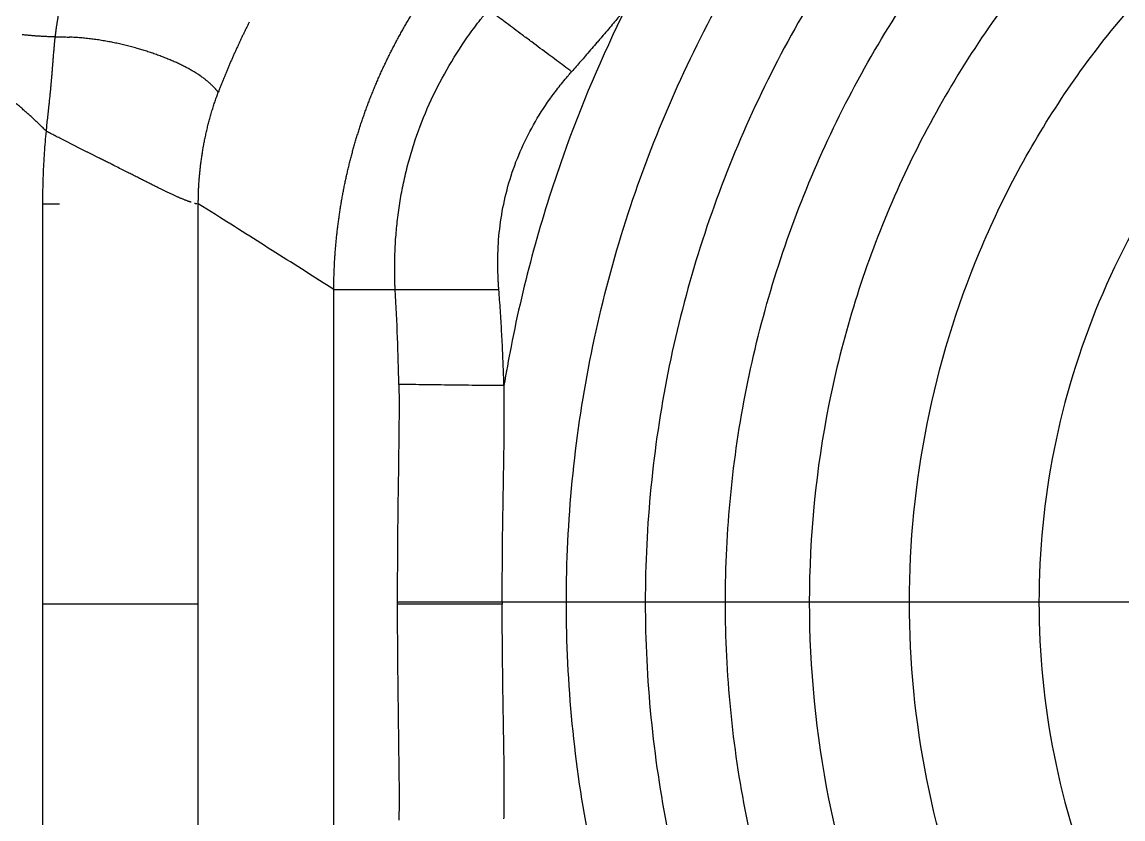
# Model space of a CAD drawing. Extents: x -50 to 28, y -10 to 124.
# Drawn here: x -27.64 to -17.74, y 39.09 to 46.26 of the extents above; entities that cross this region are included whole.
import ezdxf

# ---------------------------------------------------------------- set-up
doc = ezdxf.new("R2010")
doc.units = 0
doc.header["$MEASUREMENT"] = 0
doc.layers.add('GEOMETRY', color=2, linetype='Continuous', lineweight=25)

# ---------------------------------------------------------------- blocks, each defined once
blk = doc.blocks.new('2026 EXCURSION-ENTICE')
at = {"layer": 'GEOMETRY'}
for p, q in [((-15.974, -37.9016), (-15.9742, -34.302)), ((-14.4204, -34.3999), (-14.5756, -34.302)), ((-14.5755, -37.9016), (-14.5755, -34.302)), ((-13.357, -37.9016), (-13.357, -35.0729)), ((-15.9744, -40.8816), (-15.9744, -37.9016)), ((-14.5756, -41.5047), (-14.5755, -37.9016)), ((-13.357, -40.7337), (-13.357, -37.9016))]:
    blk.add_line(p, q, dxfattribs=at)
for points, knots in [([(36.6428, -38.9849), (36.6428, -38.9538), (36.6428, -38.9209), (36.6428, -38.8518), (36.6428, -38.8157), (36.6428, -38.7044), (36.6428, -38.6259), (36.6429, -38.4716), (36.6429, -38.3959), (36.6429, -38.2918), (36.6429, -38.2586), (36.6429, -38.196), (36.6429, -38.1665), (36.643, -38.1112), (36.643, -38.0854), (36.643, -38.0366), (36.643, -38.0136), (36.643, -37.9686), (36.643, -37.9463), (36.643, -37.9016), (36.643, -37.8792), (36.643, -37.7674), (36.6431, -37.6779), (36.6431, -37.2302), (36.643, -36.8711), (36.6425, -36.1483), (36.642, -35.7846), (36.6407, -35.0531), (36.6397, -34.6853), (36.6362, -33.5784), (36.6327, -32.8363), (36.6258, -31.7329), (36.6232, -31.3667), (36.6174, -30.6389), (36.6143, -30.2773), (36.6073, -29.5579), (36.6036, -29.2001), (36.5954, -28.4845), (36.5909, -28.1267), (36.5766, -27.0538), (36.5657, -26.3392), (36.5282, -24.1982), (36.497, -22.7741), (36.4381, -20.634), (36.4164, -19.92), (36.3801, -18.8478), (36.3674, -18.4902), (36.3408, -17.775), (36.3267, -17.4174), (36.2972, -16.7019), (36.2818, -16.3439), (36.2492, -15.6276), (36.2321, -15.2693), (36.1961, -14.5528), (36.1772, -14.1946), (36.1373, -13.4788), (36.1163, -13.1213), (36.0491, -12.0493), (35.9987, -11.335), (35.8805, -9.9073), (35.8128, -9.1939), (35.7232, -8.3929), (35.713, -8.3039), (35.6975, -8.1705), (35.6923, -8.1261), (35.6818, -8.0371), (35.6765, -7.9925), (35.665, -7.9028), (35.6586, -7.8577), (35.6448, -7.7684), (35.6373, -7.7241), (35.6214, -7.6359), (35.6129, -7.5919), (35.5946, -7.5036), (35.5849, -7.4593), (35.4923, -7.0621), (35.374, -6.7174), (35.0708, -6.0592), (34.8858, -5.7456), (34.4563, -5.1619), (34.2117, -4.8918), (33.673, -4.4064), (33.379, -4.1911), (32.7534, -3.8241), (32.4219, -3.6725), (31.9069, -3.4974), (31.7324, -3.4478), (31.4674, -3.3867), (31.3785, -3.3686), (31.2447, -3.3449), (31.1999, -3.3375), (31.1102, -3.3239), (31.0652, -3.3177), (30.9981, -3.3092), (30.9757, -3.3065), (30.9311, -3.3012), (30.9089, -3.2986), (30.8644, -3.2933), (30.842, -3.2907), (30.7963, -3.2853), (30.7731, -3.2826), (30.702, -3.2744), (30.6528, -3.2687), (30.5544, -3.2576), (30.5054, -3.2521), (30.4346, -3.2442), (30.4114, -3.2416), (30.3659, -3.2366), (30.3436, -3.2342), (30.2768, -3.2269), (30.2323, -3.2221), (30.0987, -3.2078), (30.0097, -3.1985), (29.208, -3.1159), (28.4943, -3.0535), (27.0663, -2.9444), (26.3519, -2.8976), (25.4585, -2.8452), (25.2798, -2.835), (24.9224, -2.8152), (24.7437, -2.8055), (24.2082, -2.7773), (23.8523, -2.7596), (23.1438, -2.7258), (22.7911, -2.7098), (22.0879, -2.6794), (21.7373, -2.665), (21.0356, -2.6375), (20.6844, -2.6244), (19.9793, -2.5993), (19.6253, -2.5873), (18.9141, -2.5644), (18.5568, -2.5535), (17.8413, -2.5327), (17.4836, -2.5228), (16.41, -2.4947), (15.6939, -2.4779), (14.2607, -2.4478), (13.5436, -2.4345), (12.1094, -2.4109), (11.3923, -2.4007), (9.9589, -2.3829), (9.2426, -2.3754), (8.1688, -2.366), (7.8109, -2.3632), (7.2742, -2.3594), (7.0952, -2.3582), (6.734, -2.3559), (6.5517, -2.3549), (6.1823, -2.3529), (5.9953, -2.3519), (5.6165, -2.3502), (5.4248, -2.3494), (4.8447, -2.3471), (4.4512, -2.3459), (3.8632, -2.3443), (3.6676, -2.3438), (3.2794, -2.343), (3.0868, -2.3426), (2.7059, -2.3419), (2.5177, -2.3416), (2.1461, -2.3411), (1.9627, -2.3408), (1.5999, -2.3404), (1.4204, -2.3403), (1.0624, -2.34), (0.8835, -2.3399), (0.3468, -2.3397), (-0.0111, -2.3396), (-1.0845, -2.3399), (-1.8002, -2.3405), (-3.2315, -2.3427), (-3.9472, -2.3443), (-5.3786, -2.3489), (-6.0943, -2.352), (-7.5257, -2.3608), (-8.2412, -2.3663), (-9.6738, -2.3799), (-10.391, -2.3879), (-11.827, -2.4068), (-12.5458, -2.4177), (-13.983, -2.4426), (-14.7013, -2.4566), (-16.1362, -2.4882), (-16.8526, -2.5057), (-17.7473, -2.5302), (-17.9261, -2.5352), (-18.2839, -2.5455), (-18.4628, -2.5508), (-18.999, -2.5671), (-19.3554, -2.5785), (-20.0636, -2.6022), (-20.4155, -2.6146), (-21.1159, -2.6406), (-21.4645, -2.6541), (-22.1614, -2.6825), (-22.5098, -2.6974), (-23.2094, -2.7289), (-23.5607, -2.7454), (-24.2677, -2.7804), (-24.6234, -2.7989), (-25.1589, -2.8282), (-25.3376, -2.8382), (-25.695, -2.8589), (-25.8737, -2.8696), (-26.4099, -2.9025), (-26.7676, -2.9259), (-27.4834, -2.9761), (-27.8414, -3.0029), (-28.5569, -3.0608), (-28.9143, -3.0919), (-29.4497, -3.1421), (-29.6281, -3.1595), (-29.8954, -3.1866), (-29.9845, -3.1958), (-30.1181, -3.2099), (-30.1626, -3.2146), (-30.2294, -3.2218), (-30.2518, -3.2242), (-30.2974, -3.2291), (-30.3205, -3.2317), (-30.3913, -3.2394), (-30.4403, -3.2448), (-30.5396, -3.2559), (-30.5898, -3.2616), (-30.6878, -3.2727), (-30.7354, -3.2782), (-30.8272, -3.2889), (-30.8713, -3.2941), (-30.938, -3.302), (-30.9602, -3.3046), (-31.0049, -3.3101), (-31.0274, -3.3129), (-31.0947, -3.3217), (-31.1396, -3.3282), (-31.274, -3.3493), (-31.3632, -3.3657), (-31.8068, -3.4586), (-32.154, -3.5691), (-32.8192, -3.8576), (-33.1371, -4.0356), (-33.7306, -4.4522), (-34.0061, -4.6908), (-34.5034, -5.2184), (-34.7251, -5.5074), (-35.1057, -6.1243), (-35.2647, -6.4521), (-35.4513, -6.9629), (-35.5048, -7.1361), (-35.5721, -7.4008), (-35.5923, -7.4898), (-35.6191, -7.6236), (-35.6274, -7.6682), (-35.6391, -7.7352), (-35.6429, -7.7576), (-35.6501, -7.8023), (-35.6536, -7.8248), (-35.6601, -7.8689), (-35.6632, -7.8904), (-35.669, -7.9335), (-35.6718, -7.9552), (-35.6773, -7.9995), (-35.68, -8.022), (-35.6853, -8.0666), (-35.6879, -8.0888), (-35.701, -8.1998), (-35.7113, -8.2888), (-35.7416, -8.5557), (-35.7611, -8.7338), (-35.8548, -9.6244), (-35.9185, -10.3381), (-36.0299, -11.7663), (-36.0776, -12.4807), (-36.163, -13.9102), (-36.2007, -14.6252), (-36.2697, -16.0552), (-36.3009, -16.7704), (-36.3576, -18.2009), (-36.3831, -18.9162), (-36.4295, -20.3451), (-36.4503, -21.0586), (-36.488, -22.4845), (-36.5049, -23.1969), (-36.5351, -24.6223), (-36.5485, -25.3353), (-36.5723, -26.7631), (-36.5827, -27.478), (-36.5939, -28.3724), (-36.5961, -28.5513), (-36.6003, -28.9091), (-36.6023, -29.088), (-36.608, -29.6253), (-36.6116, -29.9845), (-36.618, -30.7077), (-36.621, -31.0717), (-36.6263, -31.8041), (-36.6286, -32.1726), (-36.6349, -33.2816), (-36.6379, -34.0258), (-36.6409, -35.1326), (-36.6416, -35.4999), (-36.6426, -36.2298), (-36.6429, -36.5923), (-36.6431, -37.3131), (-36.6431, -37.6713), (-36.643, -38.0739), (-36.643, -38.1187), (-36.643, -38.2079), (-36.6429, -38.2521), (-36.6429, -38.3384), (-36.6429, -38.3806), (-36.6429, -38.4626), (-36.6429, -38.5024), (-36.6428, -38.6188), (-36.6428, -38.6921), (-36.6428, -38.8373), (-36.6428, -38.9094), (-36.6428, -38.9849)], [0, 0, 0, 0, 0.000488, 0.000488, 0.000977, 0.000977, 0.001953, 0.001953, 0.00293, 0.00293, 0.003418, 0.003418, 0.003906, 0.003906, 0.004395, 0.004395, 0.004883, 0.004883, 0.005371, 0.005371, 0.005859, 0.005859, 0.007813, 0.007813, 0.015625, 0.015625, 0.023438, 0.023438, 0.03125, 0.03125, 0.046875, 0.046875, 0.054688, 0.054688, 0.0625, 0.0625, 0.070313, 0.070313, 0.078125, 0.078125, 0.09375, 0.09375, 0.125, 0.125, 0.140625, 0.140625, 0.148438, 0.148438, 0.15625, 0.15625, 0.164063, 0.164063, 0.171875, 0.171875, 0.179688, 0.179688, 0.1875, 0.1875, 0.203125, 0.203125, 0.21875, 0.21875, 0.220703, 0.220703, 0.22168, 0.22168, 0.222656, 0.222656, 0.223633, 0.223633, 0.224609, 0.224609, 0.225586, 0.225586, 0.226563, 0.226563, 0.234375, 0.234375, 0.242188, 0.242188, 0.25, 0.25, 0.257813, 0.257813, 0.265625, 0.265625, 0.269531, 0.269531, 0.271484, 0.271484, 0.272461, 0.272461, 0.273438, 0.273438, 0.273926, 0.273926, 0.274414, 0.274414, 0.274902, 0.274902, 0.275391, 0.275391, 0.276367, 0.276367, 0.277344, 0.277344, 0.277832, 0.277832, 0.27832, 0.27832, 0.279297, 0.279297, 0.28125, 0.28125, 0.296875, 0.296875, 0.3125, 0.3125, 0.316406, 0.316406, 0.320313, 0.320313, 0.328125, 0.328125, 0.335938, 0.335938, 0.34375, 0.34375, 0.351563, 0.351563, 0.359375, 0.359375, 0.367188, 0.367188, 0.375, 0.375, 0.390625, 0.390625, 0.40625, 0.40625, 0.421875, 0.421875, 0.4375, 0.4375, 0.445313, 0.445313, 0.449219, 0.449219, 0.453125, 0.453125, 0.457031, 0.457031, 0.460938, 0.460938, 0.46875, 0.46875, 0.472656, 0.472656, 0.476563, 0.476563, 0.480469, 0.480469, 0.484375, 0.484375, 0.488281, 0.488281, 0.492188, 0.492188, 0.5, 0.5, 0.515625, 0.515625, 0.53125, 0.53125, 0.546875, 0.546875, 0.5625, 0.5625, 0.578125, 0.578125, 0.59375, 0.59375, 0.609375, 0.609375, 0.625, 0.625, 0.628906, 0.628906, 0.632813, 0.632813, 0.640625, 0.640625, 0.648438, 0.648438, 0.65625, 0.65625, 0.664063, 0.664063, 0.671875, 0.671875, 0.679688, 0.679688, 0.683594, 0.683594, 0.6875, 0.6875, 0.695313, 0.695313, 0.703125, 0.703125, 0.710938, 0.710938, 0.714844, 0.714844, 0.716797, 0.716797, 0.717773, 0.717773, 0.718262, 0.718262, 0.71875, 0.71875, 0.719727, 0.719727, 0.720703, 0.720703, 0.72168, 0.72168, 0.722656, 0.722656, 0.723145, 0.723145, 0.723633, 0.723633, 0.724609, 0.724609, 0.726563, 0.726563, 0.734375, 0.734375, 0.742188, 0.742188, 0.75, 0.75, 0.757813, 0.757813, 0.765625, 0.765625, 0.769531, 0.769531, 0.771484, 0.771484, 0.772461, 0.772461, 0.772949, 0.772949, 0.773438, 0.773438, 0.773926, 0.773926, 0.774414, 0.774414, 0.774902, 0.774902, 0.775391, 0.775391, 0.777344, 0.777344, 0.78125, 0.78125, 0.796875, 0.796875, 0.8125, 0.8125, 0.828125, 0.828125, 0.84375, 0.84375, 0.859375, 0.859375, 0.875, 0.875, 0.890625, 0.890625, 0.90625, 0.90625, 0.921875, 0.921875, 0.925781, 0.925781, 0.929688, 0.929688, 0.9375, 0.9375, 0.945313, 0.945313, 0.953125, 0.953125, 0.96875, 0.96875, 0.976563, 0.976563, 0.984375, 0.984375, 0.992188, 0.992188, 0.993164, 0.993164, 0.994141, 0.994141, 0.995117, 0.995117, 0.996094, 0.996094, 0.998047, 0.998047, 1, 1, 1, 1]), ([(-11.2647, -37.8849), (-11.2647, -37.5206), (-11.247, -37.1562), (-11.1764, -36.4308), (-11.1235, -36.0699), (-10.9829, -35.3548), (-10.8953, -35.0007), (-10.6861, -34.3026), (-10.5645, -33.9586), (-10.2887, -33.284), (-10.1344, -32.9535), (-9.7945, -32.3088), (-9.6089, -31.9947), (-9.2082, -31.386), (-8.993, -31.0914), (-8.5352, -30.5244), (-8.2925, -30.2521), (-8.0372, -29.9921)], [0, 0, 0, 0, 0.125, 0.125, 0.25, 0.25, 0.375, 0.375, 0.5, 0.5, 0.625, 0.625, 0.75, 0.75, 0.875, 0.875, 1, 1, 1, 1]), ([(-7.4526, -30.4104), (-7.6977, -30.6547), (-7.9307, -30.9111), (-8.3705, -31.4456), (-8.5772, -31.7236), (-8.9624, -32.2987), (-9.1408, -32.5957), (-9.4676, -33.2058), (-9.616, -33.5189), (-9.8813, -34.1581), (-9.9983, -34.4843), (-10.1996, -35.1465), (-10.2839, -35.4826), (-10.4192, -36.1613), (-10.4701, -36.504), (-10.5381, -37.1928), (-10.5551, -37.5389), (-10.5551, -37.8849)], [0, 0, 0, 0, 0.125, 0.125, 0.25, 0.25, 0.375, 0.375, 0.5, 0.5, 0.625, 0.625, 0.75, 0.75, 0.875, 0.875, 1, 1, 1, 1]), ([(-9.8344, -37.8849), (-9.8344, -37.5625), (-9.8186, -37.2401), (-9.7552, -36.5983), (-9.7078, -36.279), (-9.5187, -35.3304), (-9.3303, -34.7104), (-8.8358, -33.5192), (-8.5299, -32.948), (-7.9916, -32.1443), (-7.799, -31.8853), (-7.3892, -31.3873), (-7.1721, -31.1484), (-6.9438, -30.9207)], [0, 0, 0, 0, 0.125, 0.125, 0.25, 0.25, 0.5, 0.5, 0.75, 0.75, 0.875, 0.875, 1, 1, 1, 1]), ([(-6.3872, -31.432), (-6.8123, -31.8528), (-7.1957, -32.3156), (-7.8641, -33.3077), (-8.1491, -33.8369), (-8.6097, -34.9409), (-8.7853, -35.5157), (-9.0202, -36.6887), (-9.0795, -37.2868), (-9.0795, -37.8849)], [0, 0, 0, 0, 0.25, 0.25, 0.5, 0.5, 0.75, 0.75, 1, 1, 1, 1]), ([(-8.1788, -37.8849), (-8.1788, -37.3462), (-8.1254, -36.8074), (-7.9138, -35.7508), (-7.7557, -35.233), (-7.3407, -34.2385), (-7.084, -33.7618), (-6.4819, -32.8681), (-6.1365, -32.4511), (-5.7536, -32.0721)], [0, 0, 0, 0, 0.25, 0.25, 0.5, 0.5, 0.75, 0.75, 1, 1, 1, 1]), ([(-13.1093, -33.5737), (-13.1047, -33.5599), (-13.0953, -33.5323), (-13.0809, -33.4911), (-13.0661, -33.45), (-13.0509, -33.4091), (-13.0353, -33.3682), (-13.0194, -33.3276), (-13.0031, -33.2871), (-12.9864, -33.2467), (-12.9694, -33.2065), (-12.952, -33.1665), (-12.9342, -33.1266), (-12.9161, -33.0869), (-12.8976, -33.0474), (-12.8788, -33.008), (-12.8596, -32.9689), (-12.8401, -32.9299), (-12.8202, -32.8911), (-12.7999, -32.8524), (-12.7793, -32.814), (-12.7584, -32.7758), (-12.7371, -32.7377), (-12.7154, -32.6999), (-12.6935, -32.6623), (-12.6712, -32.6248), (-12.6485, -32.5876), (-12.6255, -32.5506), (-12.6022, -32.5138), (-12.5785, -32.4772), (-12.5546, -32.4409), (-12.5302, -32.4048), (-12.5056, -32.3688), (-12.4807, -32.3332), (-12.4554, -32.2977), (-12.4298, -32.2625), (-12.4125, -32.2392), (-12.4038, -32.2276)], [0, 0, 0, 0, 0.028633, 0.057262, 0.085887, 0.114509, 0.143126, 0.17174, 0.20035, 0.228956, 0.257559, 0.286158, 0.314753, 0.343344, 0.371932, 0.400516, 0.429097, 0.457674, 0.486248, 0.514818, 0.543385, 0.571948, 0.600507, 0.629064, 0.657617, 0.686166, 0.714713, 0.743256, 0.771795, 0.800332, 0.828865, 0.857395, 0.885922, 0.914446, 0.942967, 0.971485, 1, 1, 1, 1]), ([(-12.8048, -35.0729), (-12.8054, -35.06), (-12.8065, -35.0343), (-12.8077, -34.9962), (-12.8086, -34.9589), (-12.8091, -34.9223), (-12.8093, -34.8866), (-12.8091, -34.8516), (-12.8087, -34.8174), (-12.8079, -34.784), (-12.8056, -34.7053), (-12.7987, -34.5852), (-12.782, -34.4199), (-12.7582, -34.2577), (-12.7261, -34.0926), (-12.6863, -33.9296), (-12.6217, -33.7115), (-12.5204, -33.4431), (-12.3665, -33.1318), (-12.2129, -32.8843), (-12.1026, -32.7311), (-12.0493, -32.6612), (-12.0178, -32.6209), (-11.9897, -32.5858), (-11.9711, -32.5633), (-11.9665, -32.5577)], [0, 0, 0, 0, 0.014332, 0.028376, 0.042146, 0.055615, 0.068793, 0.081684, 0.094285, 0.106596, 0.118617, 0.181338, 0.239561, 0.302158, 0.362536, 0.425354, 0.487377, 0.61383, 0.741656, 0.870549, 0.935307, 0.950346, 0.967713, 0.991894, 1, 1, 1, 1]), ([(-11.2176, -33.1149), (-11.2632, -33.0809), (-11.3315, -33.0298), (-11.4518, -32.9402), (-11.5402, -32.8742), (-11.6189, -32.8156), (-11.6962, -32.7579), (-11.7773, -32.6975), (-11.8503, -32.6431), (-11.8917, -32.6122), (-11.9208, -32.5906), (-11.9468, -32.5712), (-11.9596, -32.5617), (-11.9659, -32.557)], [0.0000077, 0.0000077, 0.0000077, 0.0000077, 0.1666667, 0.25, 0.4444444, 0.5, 0.5555556, 0.75, 0.8333333, 0.875, 0.9375, 0.96875, 1, 1, 1, 1]), ([(-10.7312, -32.5474), (-10.7578, -32.5793), (-10.7979, -32.627), (-10.8693, -32.7116), (-10.923, -32.7749), (-10.9725, -32.8328), (-11.022, -32.8906), (-11.0763, -32.9534), (-11.149, -33.0369), (-11.1901, -33.0838), (-11.2176, -33.1149)], [0, 0, 0, 0, 0.166667, 0.25, 0.444444, 0.5, 0.555556, 0.75, 0.833333, 1, 1, 1, 1]), ([(-15.8621, -32.802), (-15.8609, -32.7917), (-15.8585, -32.7711), (-15.8544, -32.7401), (-15.8501, -32.7091), (-15.8454, -32.6781), (-15.8403, -32.6471), (-15.835, -32.616), (-15.8311, -32.5953), (-15.8292, -32.585)], [0, 0, 0, 0, 0.142935, 0.285865, 0.428777, 0.571659, 0.714499, 0.857284, 1, 1, 1, 1]), ([(-14.1168, -32.6681), (-14.1213, -32.6771), (-14.1305, -32.6952), (-14.1439, -32.7222), (-14.1572, -32.7492), (-14.1703, -32.7762), (-14.1833, -32.8032), (-14.1961, -32.8301), (-14.2087, -32.857), (-14.217, -32.8749), (-14.2211, -32.8838)], [0, 0, 0, 0, 0.123941, 0.248169, 0.372692, 0.497517, 0.622654, 0.748108, 0.873887, 1, 1, 1, 1]), ([(-15.9453, -33.6473), (-15.9542, -33.6384), (-15.9719, -33.6207), (-15.9988, -33.5945), (-16.0258, -33.5686), (-16.053, -33.543), (-16.0804, -33.5178), (-16.108, -33.4928), (-16.1357, -33.4682), (-16.1636, -33.4439), (-16.1917, -33.4199), (-16.22, -33.3963), (-16.2484, -33.3729), (-16.277, -33.3499), (-16.3057, -33.3272), (-16.3347, -33.3048), (-16.3638, -33.2828), (-16.3931, -33.261), (-16.4225, -33.2396), (-16.4521, -33.2185), (-16.4819, -33.1977), (-16.5119, -33.1773), (-16.542, -33.1571), (-16.5723, -33.1373), (-16.6028, -33.1178), (-16.6335, -33.0986), (-16.6643, -33.0798), (-16.6953, -33.0612), (-16.7265, -33.043), (-16.7578, -33.0251), (-16.7893, -33.0075), (-16.821, -32.9903), (-16.8529, -32.9733), (-16.8849, -32.9567), (-16.9171, -32.9404), (-16.9495, -32.9244), (-16.982, -32.9088), (-17.0147, -32.8934), (-17.0476, -32.8784), (-17.0807, -32.8637), (-17.1139, -32.8493), (-17.1362, -32.84), (-17.1473, -32.8353)], [0, 0, 0, 0, 0.025774, 0.051478, 0.077116, 0.102688, 0.128198, 0.153647, 0.179038, 0.204373, 0.229654, 0.254885, 0.280066, 0.305201, 0.330292, 0.355342, 0.380351, 0.405324, 0.430263, 0.455169, 0.480046, 0.504896, 0.52972, 0.554523, 0.579306, 0.604071, 0.628822, 0.653561, 0.678289, 0.70301, 0.727727, 0.752441, 0.777155, 0.801871, 0.826593, 0.851323, 0.876063, 0.900815, 0.925582, 0.950367, 0.975172, 1, 1, 1, 1]), ([(-15.8621, -32.802), (-15.8732, -32.8017), (-15.8955, -32.8012), (-15.9289, -32.8), (-15.9623, -32.7985), (-15.9956, -32.7966), (-16.0289, -32.7945), (-16.0621, -32.792), (-16.0953, -32.7892), (-16.1283, -32.7861), (-16.1504, -32.7837), (-16.1614, -32.7825)], [0, 0, 0, 0, 0.112704, 0.224973, 0.336825, 0.448274, 0.559334, 0.67002, 0.780348, 0.890336, 1, 1, 1, 1]), ([(-15.8713, -32.8928), (-15.8703, -32.8826), (-15.8684, -32.8622), (-15.8654, -32.832), (-15.8632, -32.8119), (-15.8621, -32.802)], [0, 0, 0, 0, 0.336605, 0.670043, 1, 1, 1, 1]), ([(-15.846, -32.8018), (-15.8385, -32.8018), (-15.8234, -32.8017), (-15.8009, -32.8019), (-15.7785, -32.8023), (-15.7561, -32.803), (-15.7412, -32.8036), (-15.7338, -32.8039)], [0, 0, 0, 0, 0.199858, 0.399847, 0.599907, 0.799977, 1, 1, 1, 1]), ([(-15.6079, -32.8126), (-15.6164, -32.8119), (-15.6332, -32.8103), (-15.6586, -32.8083), (-15.6838, -32.8065), (-15.7088, -32.805), (-15.7255, -32.8042), (-15.7338, -32.8038)], [0, 0, 0, 0, 0.2041808, 0.4062674, 0.606263, 0.8041724, 1, 1, 1, 1]), ([(-15.3547, -32.8499), (-15.3634, -32.8482), (-15.3806, -32.8448), (-15.4066, -32.8401), (-15.4324, -32.8357), (-15.458, -32.8316), (-15.4835, -32.8277), (-15.5087, -32.8242), (-15.5338, -32.8209), (-15.5587, -32.8178), (-15.5833, -32.8151), (-15.5997, -32.8135), (-15.6079, -32.8126)], [0, 0, 0, 0, 0.106037, 0.210731, 0.314082, 0.416092, 0.516763, 0.616095, 0.714087, 0.810737, 0.906042, 1, 1, 1, 1]), ([(-15.1147, -32.9084), (-15.1229, -32.906), (-15.1393, -32.9013), (-15.164, -32.8944), (-15.1885, -32.8879), (-15.2129, -32.8817), (-15.2371, -32.8757), (-15.261, -32.87), (-15.2847, -32.8646), (-15.3083, -32.8594), (-15.3315, -32.8545), (-15.347, -32.8514), (-15.3547, -32.8499)], [0, 0, 0, 0, 0.107626, 0.213547, 0.317767, 0.420294, 0.52113, 0.620279, 0.717741, 0.813516, 0.907603, 1, 1, 1, 1]), ([(-15.8792, -32.9883), (-15.8787, -32.9817), (-15.8777, -32.9687), (-15.8761, -32.9494), (-15.8745, -32.9303), (-15.8729, -32.9115), (-15.8718, -32.899), (-15.8713, -32.8928)], [0, 0, 0, 0, 0.202265, 0.40349, 0.603587, 0.802457, 1, 1, 1, 1]), ([(-14.8974, -32.9813), (-14.9048, -32.9785), (-14.9193, -32.973), (-14.9413, -32.9649), (-14.9633, -32.957), (-14.9852, -32.9494), (-15.007, -32.942), (-15.0287, -32.9348), (-15.0504, -32.9279), (-15.0719, -32.9211), (-15.0933, -32.9146), (-15.1076, -32.9104), (-15.1147, -32.9084)], [0, 0, 0, 0, 0.106677, 0.2118406, 0.3155039, 0.4176786, 0.5183753, 0.6176039, 0.7153731, 0.811691, 0.9065647, 1, 1, 1, 1]), ([(-14.2211, -32.8838), (-14.2257, -32.8938), (-14.235, -32.9139), (-14.2486, -32.944), (-14.262, -32.974), (-14.2752, -33.0042), (-14.2883, -33.0343), (-14.3012, -33.0645), (-14.3097, -33.0845), (-14.3139, -33.0946)], [0, 0, 0, 0, 0.140431, 0.281654, 0.42368, 0.566519, 0.710179, 0.85467, 1, 1, 1, 1]), ([(-4.9388, -32.9051), (-5.2665, -33.2301), (-5.5619, -33.5874), (-6.0771, -34.3532), (-6.2967, -34.7616), (-6.6516, -35.6135), (-6.7869, -36.057), (-6.9679, -36.962), (-7.0136, -37.4235), (-7.0136, -37.8849)], [0, 0, 0, 0, 0.25, 0.25, 0.5, 0.5, 0.75, 0.75, 1, 1, 1, 1]), ([(-15.8871, -33.0899), (-15.8866, -33.084), (-15.8857, -33.0724), (-15.8844, -33.0551), (-15.8831, -33.0381), (-15.8818, -33.0213), (-15.8805, -33.0047), (-15.8796, -32.9937), (-15.8792, -32.9883)], [0, 0, 0, 0, 0.168573, 0.336394, 0.503465, 0.669772, 0.835295, 1, 1, 1, 1]), ([(-14.7093, -33.0636), (-14.7152, -33.0607), (-14.727, -33.0548), (-14.7452, -33.0461), (-14.7635, -33.0375), (-14.782, -33.0291), (-14.8008, -33.0208), (-14.8197, -33.0127), (-14.8389, -33.0046), (-14.8582, -32.9967), (-14.8777, -32.989), (-14.8908, -32.9839), (-14.8974, -32.9813)], [0, 0, 0, 0, 0.101708, 0.202986, 0.303856, 0.404338, 0.504449, 0.604207, 0.703627, 0.802723, 0.90151, 1, 1, 1, 1]), ([(-14.6312, -33.1058), (-14.6363, -33.1028), (-14.6464, -33.097), (-14.6618, -33.0884), (-14.6774, -33.08), (-14.6932, -33.0717), (-14.7039, -33.0663), (-14.7093, -33.0636)], [0, 0, 0, 0, 0.203311, 0.404907, 0.60485, 0.803197, 1, 1, 1, 1]), ([(-15.8962, -33.1992), (-15.8957, -33.1939), (-15.8948, -33.1831), (-15.8934, -33.1672), (-15.8921, -33.1514), (-15.8908, -33.1358), (-15.8895, -33.1203), (-15.8883, -33.105), (-15.8875, -33.0949), (-15.8871, -33.0899)], [0, 0, 0, 0, 0.144115, 0.287732, 0.430905, 0.573681, 0.716101, 0.858199, 1, 1, 1, 1]), ([(-14.4988, -33.1962), (-14.5016, -33.1939), (-14.5076, -33.189), (-14.5177, -33.1811), (-14.5294, -33.1722), (-14.5428, -33.1624), (-14.5527, -33.1556), (-14.5579, -33.152)], [0, 0, 0, 0, 0.155937, 0.33418, 0.534443, 0.756461, 1, 1, 1, 1]), ([(-14.3139, -33.0946), (-14.3179, -33.1042), (-14.326, -33.1235), (-14.3379, -33.1524), (-14.3496, -33.1814), (-14.3612, -33.2105), (-14.3727, -33.2397), (-14.3841, -33.269), (-14.3915, -33.2885), (-14.3952, -33.2983)], [0, 0, 0, 0, 0.139461, 0.280042, 0.421751, 0.564595, 0.70858, 0.853713, 1, 1, 1, 1]), ([(-11.8721, -35.0738), (-11.873, -35.0631), (-11.8738, -35.0526), (-11.8752, -35.0313), (-11.8759, -35.0206), (-11.8772, -34.9995), (-11.8777, -34.989), (-11.8788, -34.9679), (-11.8792, -34.9572), (-11.8812, -34.9038), (-11.882, -34.8611), (-11.8812, -34.7327), (-11.8768, -34.6468), (-11.8594, -34.4752), (-11.8464, -34.3895), (-11.8111, -34.219), (-11.7889, -34.1343), (-11.735, -33.9667), (-11.7033, -33.8839), (-11.6304, -33.7209), (-11.5892, -33.6409), (-11.4978, -33.4842), (-11.4476, -33.4076), (-11.366, -33.2958), (-11.3378, -33.259), (-11.294, -33.2046), (-11.2792, -33.1866), (-11.2565, -33.1598), (-11.249, -33.1509), (-11.2375, -33.1377), (-11.2337, -33.1333), (-11.2279, -33.1266), (-11.2249, -33.1233), (-11.222, -33.1199), (-11.2205, -33.1182), (-11.22, -33.1177), (-11.2193, -33.1168), (-11.219, -33.1166), (-11.2185, -33.116), (-11.2184, -33.1158), (-11.218, -33.1154)], [0, 0, 0, 0, 0.015625, 0.015625, 0.03125, 0.03125, 0.046875, 0.046875, 0.0625, 0.0625, 0.125, 0.125, 0.25, 0.25, 0.375, 0.375, 0.5, 0.5, 0.625, 0.625, 0.75, 0.75, 0.875, 0.875, 0.9375, 0.9375, 0.96875, 0.96875, 0.984375, 0.984375, 0.992188, 0.992188, 0.996094, 0.998047, 0.998047, 0.999023, 0.999023, 0.999512, 0.999512, 1, 1, 1, 1]), ([(-15.9062, -33.3041), (-15.9056, -33.2981), (-15.9044, -33.2861), (-15.9026, -33.2683), (-15.901, -33.2507), (-15.8993, -33.2334), (-15.8977, -33.2162), (-15.8967, -33.2049), (-15.8962, -33.1992)], [0, 0, 0, 0, 0.169711, 0.338107, 0.505257, 0.671238, 0.836127, 1, 1, 1, 1]), ([(-14.4805, -33.2116), (-14.4835, -33.2091), (-14.4894, -33.204), (-14.4957, -33.1988), (-14.4988, -33.1962)], [0, 0, 0, 0, 0.50006, 1, 1, 1, 1]), ([(-14.452, -33.2379), (-14.4542, -33.2357), (-14.4586, -33.2315), (-14.4656, -33.225), (-14.4729, -33.2184), (-14.478, -33.2139), (-14.4805, -33.2116)], [0, 0, 0, 0, 0.250142, 0.500123, 0.750043, 1, 1, 1, 1]), ([(-14.4178, -33.2736), (-14.4193, -33.2719), (-14.4223, -33.2686), (-14.4272, -33.2632), (-14.4326, -33.2575), (-14.4385, -33.2513), (-14.445, -33.2448), (-14.4496, -33.2402), (-14.452, -33.2379)], [0, 0, 0, 0, 0.154573, 0.314085, 0.478451, 0.647597, 0.821462, 1, 1, 1, 1]), ([(-14.3973, -33.2962), (-14.3982, -33.2952), (-14.4, -33.2934), (-14.4029, -33.2901), (-14.4062, -33.2865), (-14.4097, -33.2826), (-14.4135, -33.2783), (-14.4164, -33.2751), (-14.4178, -33.2736)], [0, 0, 0, 0, 0.1595591, 0.3220434, 0.4873698, 0.655493, 0.8263796, 1, 1, 1, 1]), ([(-15.918, -33.4165), (-15.9171, -33.4088), (-15.9155, -33.3935), (-15.9131, -33.3707), (-15.9107, -33.3482), (-15.9084, -33.3261), (-15.9069, -33.3114), (-15.9062, -33.3041)], [0, 0, 0, 0, 0.204259, 0.406341, 0.606283, 0.804144, 1, 1, 1, 1]), ([(-14.4316, -33.401), (-14.4293, -33.394), (-14.4246, -33.38), (-14.4174, -33.3592), (-14.4101, -33.3387), (-14.4027, -33.3183), (-14.3977, -33.305), (-14.3952, -33.2983)], [0, 0, 0, 0, 0.198313, 0.397423, 0.597377, 0.79822, 1, 1, 1, 1]), ([(-15.9306, -33.5333), (-15.9285, -33.5137), (-15.9243, -33.4747), (-15.9201, -33.4358), (-15.918, -33.4165)], [0, 0, 0, 0, 0.5016391, 1, 1, 1, 1]), ([(-14.4658, -33.5126), (-14.4636, -33.5049), (-14.4592, -33.4895), (-14.4525, -33.4669), (-14.4456, -33.4446), (-14.4387, -33.4226), (-14.434, -33.4082), (-14.4316, -33.401)], [0, 0, 0, 0, 0.201414, 0.402073, 0.602025, 0.801318, 1, 1, 1, 1]), ([(-15.9425, -33.6476), (-15.9406, -33.6287), (-15.9368, -33.5906), (-15.9327, -33.5525), (-15.9306, -33.5333)], [0, 0, 0, 0, 0.4942619, 1, 1, 1, 1]), ([(-14.5229, -33.7524), (-14.5215, -33.745), (-14.5185, -33.7301), (-14.514, -33.7079), (-14.5093, -33.6858), (-14.5044, -33.6639), (-14.4994, -33.642), (-14.4942, -33.6202), (-14.4888, -33.5984), (-14.4833, -33.5768), (-14.4776, -33.5553), (-14.4718, -33.5338), (-14.4678, -33.5197), (-14.4658, -33.5126)], [0, 0, 0, 0, 0.088617, 0.177631, 0.267061, 0.35693, 0.447258, 0.538066, 0.629374, 0.721202, 0.813569, 0.906496, 1, 1, 1, 1]), ([(-15.9742, -34.302), (-15.9742, -34.2845), (-15.9741, -34.2495), (-15.9734, -34.197), (-15.9724, -34.1446), (-15.971, -34.0922), (-15.9687, -34.0247), (-15.9649, -33.942), (-15.9589, -33.844), (-15.9516, -33.7458), (-15.9455, -33.6804), (-15.9425, -33.6476)], [0, 0, 0, 0, 0.08011, 0.160175, 0.240199, 0.320187, 0.400143, 0.549372, 0.69907, 0.849269, 1, 1, 1, 1]), ([(-15.8208, -33.7131), (-15.828, -33.7094), (-15.8422, -33.7021), (-15.8633, -33.6912), (-15.8839, -33.6805), (-15.904, -33.6701), (-15.9235, -33.6599), (-15.9364, -33.6532), (-15.9427, -33.6499)], [0, 0, 0, 0, 0.177635, 0.350892, 0.519765, 0.684245, 0.844326, 1, 1, 1, 1]), ([(-13.357, -35.0729), (-13.3569, -35.0581), (-13.3567, -35.0285), (-13.3559, -34.9841), (-13.3546, -34.9397), (-13.353, -34.8954), (-13.351, -34.8512), (-13.3485, -34.8071), (-13.3457, -34.763), (-13.3424, -34.7191), (-13.3388, -34.6752), (-13.3347, -34.6313), (-13.3303, -34.5876), (-13.3254, -34.544), (-13.3202, -34.5004), (-13.3146, -34.457), (-13.3085, -34.4137), (-13.3021, -34.3705), (-13.2954, -34.3273), (-13.2882, -34.2843), (-13.2806, -34.2414), (-13.2727, -34.1987), (-13.2644, -34.156), (-13.2557, -34.1135), (-13.2466, -34.0711), (-13.2372, -34.0289), (-13.2274, -33.9868), (-13.2172, -33.9448), (-13.2067, -33.9029), (-13.1957, -33.8613), (-13.1845, -33.8197), (-13.1728, -33.7783), (-13.1609, -33.7371), (-13.1485, -33.696), (-13.1358, -33.6551), (-13.1228, -33.6143), (-13.1138, -33.5873), (-13.1093, -33.5737)], [0, 0, 0, 0, 0.029142, 0.05825, 0.087324, 0.116364, 0.145371, 0.174344, 0.203283, 0.232189, 0.261061, 0.289899, 0.318704, 0.347475, 0.376213, 0.404917, 0.433588, 0.462225, 0.490828, 0.519399, 0.547936, 0.576439, 0.604909, 0.633346, 0.661749, 0.69012, 0.718456, 0.74676, 0.775031, 0.803268, 0.831472, 0.859643, 0.88778, 0.915885, 0.943956, 0.971995, 1, 1, 1, 1]), ([(-15.7051, -33.7719), (-15.7124, -33.7682), (-15.7273, -33.7607), (-15.7499, -33.7492), (-15.7731, -33.7375), (-15.7967, -33.7254), (-15.8127, -33.7172), (-15.8208, -33.7131)], [0, 0, 0, 0, 0.191877, 0.387808, 0.587801, 0.791863, 1, 1, 1, 1]), ([(-14.5614, -34.0153), (-14.5607, -34.0086), (-14.5593, -33.9951), (-14.5571, -33.975), (-14.5548, -33.9548), (-14.5522, -33.9347), (-14.5496, -33.9145), (-14.5468, -33.8943), (-14.5438, -33.874), (-14.5407, -33.8538), (-14.5375, -33.8335), (-14.5341, -33.8132), (-14.5305, -33.793), (-14.5268, -33.7726), (-14.5242, -33.7592), (-14.5229, -33.7524)], [0, 0, 0, 0, 0.073756, 0.147961, 0.222637, 0.297808, 0.373493, 0.449716, 0.526497, 0.603856, 0.681813, 0.760387, 0.839597, 0.919463, 1, 1, 1, 1]), ([(-15.4736, -33.8881), (-15.4811, -33.8843), (-15.4962, -33.8767), (-15.519, -33.8654), (-15.5419, -33.8539), (-15.5649, -33.8424), (-15.588, -33.8308), (-15.6113, -33.8191), (-15.6346, -33.8074), (-15.658, -33.7957), (-15.6815, -33.7838), (-15.6972, -33.7759), (-15.7051, -33.7719)], [0, 0, 0, 0, 0.100025, 0.200045, 0.300058, 0.400066, 0.500069, 0.600065, 0.700057, 0.800043, 0.900024, 1, 1, 1, 1]), ([(-15.3635, -33.9432), (-15.3698, -33.94), (-15.3823, -33.9338), (-15.401, -33.9244), (-15.4194, -33.9152), (-15.4377, -33.906), (-15.4557, -33.897), (-15.4676, -33.891), (-15.4736, -33.8881)], [0, 0, 0, 0, 0.174139, 0.345295, 0.513463, 0.678639, 0.840819, 1, 1, 1, 1]), ([(-15.1546, -34.0483), (-15.1601, -34.0455), (-15.1716, -34.0397), (-15.19, -34.0304), (-15.2104, -34.0202), (-15.2328, -34.0089), (-15.2486, -34.0009), (-15.2568, -33.9968)], [0, 0, 0, 0, 0.164343, 0.346488, 0.546459, 0.764286, 1, 1, 1, 1]), ([(-15.0594, -34.0963), (-15.0651, -34.0934), (-15.0768, -34.0875), (-15.0949, -34.0784), (-15.114, -34.0688), (-15.1339, -34.0587), (-15.1477, -34.0518), (-15.1546, -34.0483)], [0, 0, 0, 0, 0.185184, 0.377763, 0.577749, 0.785157, 1, 1, 1, 1]), ([(-14.5756, -34.2952), (-14.5756, -34.2885), (-14.5755, -34.2752), (-14.5752, -34.2553), (-14.5749, -34.2353), (-14.5743, -34.2154), (-14.5737, -34.1954), (-14.5729, -34.1754), (-14.5719, -34.1555), (-14.5709, -34.1355), (-14.5696, -34.1155), (-14.5683, -34.0954), (-14.5668, -34.0754), (-14.5651, -34.0554), (-14.5633, -34.0353), (-14.562, -34.022), (-14.5614, -34.0153)], [0, 0, 0, 0, 0.070284, 0.140631, 0.211073, 0.281638, 0.352356, 0.423253, 0.494355, 0.56569, 0.637282, 0.709159, 0.781344, 0.853863, 0.92674, 1, 1, 1, 1]), ([(-14.967, -34.1428), (-14.9724, -34.1401), (-14.9835, -34.1345), (-15.0009, -34.1258), (-15.0193, -34.1165), (-15.0389, -34.1067), (-15.0525, -34.0998), (-15.0594, -34.0963)], [0, 0, 0, 0, 0.181684, 0.372509, 0.572492, 0.781649, 1, 1, 1, 1]), ([(-14.8844, -34.1835), (-14.8886, -34.1815), (-14.897, -34.1774), (-14.91, -34.171), (-14.9235, -34.1644), (-14.9375, -34.1575), (-14.952, -34.1503), (-14.962, -34.1453), (-14.967, -34.1428)], [0, 0, 0, 0, 0.157288, 0.318315, 0.483091, 0.651624, 0.823924, 1, 1, 1, 1]), ([(-14.744, -34.2483), (-14.7476, -34.2467), (-14.7548, -34.2436), (-14.766, -34.2387), (-14.7776, -34.2335), (-14.7896, -34.2281), (-14.802, -34.2225), (-14.8147, -34.2166), (-14.8279, -34.2105), (-14.8414, -34.2041), (-14.8554, -34.1975), (-14.8697, -34.1907), (-14.8795, -34.1859), (-14.8844, -34.1835)], [0, 0, 0, 0, 0.086634, 0.174104, 0.262416, 0.351578, 0.441594, 0.532471, 0.624216, 0.716835, 0.810334, 0.90472, 1, 1, 1, 1]), ([(-14.6393, -34.2884), (-14.6418, -34.2876), (-14.6469, -34.286), (-14.655, -34.2833), (-14.6634, -34.2803), (-14.6722, -34.2772), (-14.6813, -34.2738), (-14.6908, -34.2701), (-14.7007, -34.2662), (-14.711, -34.2621), (-14.7216, -34.2578), (-14.7326, -34.2532), (-14.7402, -34.2499), (-14.744, -34.2483)], [0, 0, 0, 0, 0.089131, 0.178593, 0.268395, 0.358545, 0.44905, 0.539919, 0.631159, 0.722779, 0.814787, 0.907191, 1, 1, 1, 1]), ([(-14.6105, -34.2968), (-14.6088, -34.2972), (-14.6054, -34.298), (-14.6007, -34.2991), (-14.5962, -34.3), (-14.5921, -34.3007), (-14.5895, -34.3011), (-14.5883, -34.3013)], [0, 0, 0, 0, 0.204889, 0.407334, 0.607335, 0.804892, 1, 1, 1, 1]), ([(-13.357, -35.0729), (-13.4431, -35.0182), (-13.6171, -34.9078), (-13.8805, -34.741), (-14.1488, -34.5713), (-14.3293, -34.4574), (-14.4204, -34.3999)], [0, 0, 0, 0, 0.243011, 0.490681, 0.743011, 1, 1, 1, 1]), ([(-13.357, -35.0729), (-13.343, -35.0729), (-13.3203, -35.0729), (-13.2585, -35.0729), (-13.2192, -35.0729), (-13.1254, -35.0729), (-13.0707, -35.0729), (-12.9476, -35.0729), (-12.8791, -35.0729), (-12.8048, -35.0729)], [0, 0, 0, 0, 0.25, 0.25, 0.5, 0.5, 0.75, 0.75, 1, 1, 1, 1]), ([(-12.7717, -35.9256), (-12.7747, -35.7881), (-12.7787, -35.6483), (-12.7893, -35.3641), (-12.7961, -35.2197), (-12.8048, -35.0729)], [0, 0, 0, 0, 0.5, 0.5, 1, 1, 1, 1]), ([(-12.8048, -35.0729), (-12.7419, -35.073), (-12.6736, -35.0731), (-12.5286, -35.0732), (-12.4519, -35.0733), (-12.2928, -35.0734), (-12.2104, -35.0735), (-12.0427, -35.0736), (-11.9574, -35.0737), (-11.8722, -35.0738)], [0, 0, 0, 0, 0.25, 0.25, 0.5, 0.5, 0.75, 0.75, 1, 1, 1, 1]), ([(-11.826, -35.9372), (-11.8271, -35.9044), (-11.8293, -35.839), (-11.8331, -35.7411), (-11.8373, -35.6438), (-11.8419, -35.5472), (-11.8469, -35.4512), (-11.8524, -35.3559), (-11.8584, -35.2612), (-11.8649, -35.1672), (-11.8697, -35.1048), (-11.8722, -35.0738)], [0, 0, 0, 0, 0.113905, 0.227157, 0.339735, 0.45162, 0.562794, 0.673236, 0.78293, 0.891857, 1, 1, 1, 1]), ([(-12.7717, -35.9256), (-12.7716, -35.9307), (-12.7714, -35.9359), (-12.7712, -35.9465), (-12.7711, -35.9516), (-12.7709, -35.9669), (-12.7707, -35.9771), (-12.7703, -36.0077), (-12.7701, -36.0281), (-12.7698, -36.0894), (-12.7697, -36.1302), (-12.7701, -36.2529), (-12.7709, -36.3346), (-12.7739, -36.5799), (-12.7765, -36.7433), (-12.7809, -37.0698), (-12.7828, -37.2329), (-12.7853, -37.5591), (-12.7859, -37.7222), (-12.7859, -37.8849)], [0, 0, 0, 0, 0.007813, 0.007813, 0.015625, 0.015625, 0.03125, 0.03125, 0.0625, 0.0625, 0.125, 0.125, 0.25, 0.25, 0.5, 0.5, 0.75, 0.75, 1, 1, 1, 1]), ([(-11.826, -35.9372), (-11.9113, -35.9364), (-11.9971, -35.9356), (-12.1662, -35.9338), (-12.2497, -35.9328), (-12.4112, -35.9309), (-12.4893, -35.9298), (-12.6373, -35.9277), (-12.7072, -35.9266), (-12.7717, -35.9256)], [0, 0, 0, 0, 0.25, 0.25, 0.5, 0.5, 0.75, 0.75, 1, 1, 1, 1]), ([(-11.8416, -37.8849), (-11.8416, -37.7232), (-11.8408, -37.5611), (-11.8377, -37.2371), (-11.8354, -37.0751), (-11.8301, -36.751), (-11.8271, -36.5888), (-11.8238, -36.3452), (-11.823, -36.2639), (-11.8229, -36.1418), (-11.823, -36.1011), (-11.8237, -36.0399), (-11.824, -36.0195), (-11.8246, -35.9889), (-11.8249, -35.9787), (-11.8253, -35.9633), (-11.8254, -35.9582), (-11.8257, -35.9476), (-11.8259, -35.9423), (-11.826, -35.9372)], [0, 0, 0, 0, 0.25, 0.25, 0.5, 0.5, 0.75, 0.75, 0.875, 0.875, 0.9375, 0.9375, 0.96875, 0.96875, 0.984375, 0.984375, 0.992188, 0.992188, 1, 1, 1, 1]), ([(-14.5755, -37.9016), (-14.5875, -37.9016), (-14.6068, -37.9016), (-14.6594, -37.9016), (-14.6927, -37.9016), (-14.7724, -37.9016), (-14.8189, -37.9016), (-14.9234, -37.9016), (-14.9815, -37.9016), (-15.1078, -37.9016), (-15.1759, -37.9016), (-15.3202, -37.9016), (-15.3963, -37.9016), (-15.5543, -37.9016), (-15.6361, -37.9016), (-15.8032, -37.9016), (-15.8884, -37.9016), (-15.974, -37.9016)], [0, 0, 0, 0, 0.125, 0.125, 0.25, 0.25, 0.375, 0.375, 0.5, 0.5, 0.625, 0.625, 0.75, 0.75, 0.875, 0.875, 1, 1, 1, 1]), ([(-11.8416, -37.8849), (-11.927, -37.8849), (-12.0128, -37.8849), (-12.1821, -37.8849), (-12.2656, -37.8849), (-12.4271, -37.8849), (-12.505, -37.8849), (-12.6525, -37.8849), (-12.722, -37.8849), (-12.7859, -37.8849)], [0, 0, 0, 0, 0.25, 0.25, 0.5, 0.5, 0.75, 0.75, 1, 1, 1, 1]), ([(-11.8416, -37.9015), (-11.927, -37.9015), (-12.0128, -37.9015), (-12.1821, -37.9015), (-12.2656, -37.9015), (-12.4271, -37.9016), (-12.505, -37.9016), (-12.6525, -37.9016), (-12.722, -37.9016), (-12.7859, -37.9016)], [0, 0, 0, 0, 0.25, 0.25, 0.5, 0.5, 0.75, 0.75, 1, 1, 1, 1]), ([(-12.7859, -37.9016), (-12.7859, -38.0634), (-12.7852, -38.2253), (-12.7826, -38.5491), (-12.7807, -38.7111), (-12.7763, -39.0353), (-12.7738, -39.1976), (-12.7709, -39.4411), (-12.7701, -39.5223), (-12.7697, -39.644), (-12.7698, -39.6846), (-12.7702, -39.7455), (-12.7704, -39.7657), (-12.7708, -39.7961), (-12.771, -39.8088), (-12.7712, -39.8214), (-12.7713, -39.8265), (-12.7713, -39.8291), (-12.7715, -39.8362), (-12.7716, -39.8397), (-12.7717, -39.8443)], [0, 0, 0, 0, 0.25, 0.25, 0.5, 0.5, 0.75, 0.75, 0.875, 0.875, 0.9375, 0.9375, 0.96875, 0.96875, 0.984375, 0.988281, 0.988281, 0.992188, 0.992188, 1, 1, 1, 1]), ([(-11.2647, -37.8849), (-11.3128, -37.8849), (-11.3608, -37.8849), (-11.4568, -37.8849), (-11.5048, -37.8849), (-11.601, -37.8849), (-11.6491, -37.8849), (-11.7453, -37.8849), (-11.7935, -37.8849), (-11.8416, -37.8849)], [0, 0, 0, 0, 0.25, 0.25, 0.5, 0.5, 0.75, 0.75, 1, 1, 1, 1]), ([(-11.826, -39.8326), (-11.8259, -39.8281), (-11.8258, -39.8245), (-11.8256, -39.8174), (-11.8255, -39.8148), (-11.8254, -39.8097), (-11.825, -39.797), (-11.8247, -39.7843), (-11.8241, -39.7539), (-11.8237, -39.7337), (-11.823, -39.6729), (-11.8229, -39.6324), (-11.823, -39.5112), (-11.8238, -39.4305), (-11.8269, -39.1886), (-11.83, -39.0276), (-11.8352, -38.7058), (-11.8375, -38.5449), (-11.8407, -38.2232), (-11.8416, -38.0624), (-11.8416, -37.9015)], [0, 0, 0, 0, 0.007813, 0.007813, 0.011719, 0.011719, 0.015625, 0.03125, 0.03125, 0.0625, 0.0625, 0.125, 0.125, 0.25, 0.25, 0.5, 0.5, 0.75, 0.75, 1, 1, 1, 1]), ([(-8.0371, -45.7778), (-8.2925, -45.5179), (-8.5351, -45.2455), (-8.993, -44.6785), (-9.2082, -44.3839), (-9.6089, -43.7752), (-9.7945, -43.4611), (-10.1344, -42.8164), (-10.2887, -42.4859), (-10.5645, -41.8113), (-10.6861, -41.4673), (-10.8953, -40.7692), (-10.9829, -40.4151), (-11.1235, -39.7), (-11.1764, -39.3391), (-11.247, -38.6137), (-11.2647, -38.2493), (-11.2647, -37.8849)], [0, 0, 0, 0, 0.125, 0.125, 0.25, 0.25, 0.375, 0.375, 0.5, 0.5, 0.625, 0.625, 0.75, 0.75, 0.875, 0.875, 1, 1, 1, 1]), ([(-9.8344, -37.8849), (-9.8945, -37.8849), (-9.9543, -37.8849), (-10.0742, -37.8849), (-10.1342, -37.8849), (-10.2544, -37.8849), (-10.3145, -37.8849), (-10.4348, -37.8849), (-10.4949, -37.8849), (-10.5551, -37.8849)], [0, 0, 0, 0, 0.25, 0.25, 0.5, 0.5, 0.75, 0.75, 1, 1, 1, 1]), ([(-10.5551, -37.8849), (-10.5551, -38.231), (-10.5381, -38.5771), (-10.4701, -39.2658), (-10.4192, -39.6086), (-10.2839, -40.2873), (-10.1996, -40.6234), (-9.9983, -41.2856), (-9.8813, -41.6118), (-9.616, -42.251), (-9.4676, -42.5641), (-9.1408, -43.1742), (-8.9624, -43.4712), (-8.5772, -44.0462), (-8.3705, -44.3243), (-7.9307, -44.8587), (-7.6977, -45.1152), (-7.4526, -45.3595)], [0, 0, 0, 0, 0.125, 0.125, 0.25, 0.25, 0.375, 0.375, 0.5, 0.5, 0.625, 0.625, 0.75, 0.75, 0.875, 0.875, 1, 1, 1, 1]), ([(-6.9438, -44.8491), (-7.1721, -44.6215), (-7.3892, -44.3826), (-7.799, -43.8846), (-7.9916, -43.6256), (-8.5299, -42.8219), (-8.8358, -42.2507), (-9.3303, -41.0595), (-9.5187, -40.4395), (-9.7078, -39.4909), (-9.7552, -39.1716), (-9.8186, -38.5298), (-9.8344, -38.2074), (-9.8344, -37.8849)], [0, 0, 0, 0, 0.125, 0.125, 0.25, 0.25, 0.5, 0.5, 0.75, 0.75, 0.875, 0.875, 1, 1, 1, 1]), ([(-8.1788, -37.8849), (-8.2163, -37.8849), (-8.2537, -37.8849), (-8.3285, -37.8849), (-8.3659, -37.8849), (-8.4408, -37.8849), (-8.4782, -37.8849), (-8.5532, -37.8849), (-8.5907, -37.8849), (-8.6658, -37.8849), (-8.7033, -37.8849), (-8.7785, -37.8849), (-8.8161, -37.8849), (-8.8913, -37.8849), (-8.9289, -37.8849), (-9.0041, -37.8849), (-9.0418, -37.8849), (-9.0795, -37.8849)], [0, 0, 0, 0, 0.125, 0.125, 0.25, 0.25, 0.375, 0.375, 0.5, 0.5, 0.625, 0.625, 0.75, 0.75, 0.875, 0.875, 1, 1, 1, 1]), ([(-9.0795, -37.8849), (-9.0795, -38.4779), (-9.0212, -39.0708), (-8.7904, -40.2339), (-8.6178, -40.8041), (-8.165, -41.9001), (-7.8848, -42.4258), (-7.2273, -43.4126), (-6.85, -43.8737), (-6.4315, -44.2937)], [0, 0, 0, 0, 0.25, 0.25, 0.5, 0.5, 0.75, 0.75, 1, 1, 1, 1]), ([(-5.7935, -43.658), (-6.1705, -43.2797), (-6.5103, -42.8643), (-7.1026, -41.9754), (-7.355, -41.5018), (-7.7629, -40.5146), (-7.9184, -40.0009), (-8.1263, -38.9531), (-8.1788, -38.419), (-8.1788, -37.8849)], [0, 0, 0, 0, 0.25, 0.25, 0.5, 0.5, 0.75, 0.75, 1, 1, 1, 1]), ([(-6.1128, -37.8849), (-6.1503, -37.8849), (-6.1877, -37.8849), (-6.2624, -37.8849), (-6.2997, -37.8849), (-6.3746, -37.8849), (-6.412, -37.8849), (-6.487, -37.8849), (-6.5246, -37.8849), (-6.5998, -37.8849), (-6.6374, -37.8849), (-6.7126, -37.8849), (-6.7502, -37.8849), (-6.8254, -37.8849), (-6.863, -37.8849), (-6.9383, -37.8849), (-6.9759, -37.8849), (-7.0136, -37.8849)], [0, 0, 0, 0, 0.125, 0.125, 0.25, 0.25, 0.375, 0.375, 0.5, 0.5, 0.625, 0.625, 0.75, 0.75, 0.875, 0.875, 1, 1, 1, 1]), ([(-7.0136, -37.8849), (-7.0136, -38.3464), (-6.9679, -38.8078), (-6.7869, -39.7128), (-6.6516, -40.1564), (-6.2967, -41.0083), (-6.0771, -41.4167), (-5.5619, -42.1825), (-5.2665, -42.5398), (-4.9388, -42.8648)], [0, 0, 0, 0, 0.25, 0.25, 0.5, 0.5, 0.75, 0.75, 1, 1, 1, 1])]:
    blk.add_open_spline(points, degree=3, knots=knots, dxfattribs=at)
for points in [[(-10.7312, -32.5474), (-10.9451, -32.9775), (-11.1331, -33.4204), (-11.2939, -33.873)], [(-15.8621, -32.802), (-15.8567, -32.8019), (-15.8513, -32.8018), (-15.846, -32.8018)], [(-14.5579, -33.152), (-14.5808, -33.1362), (-14.6053, -33.1208), (-14.6312, -33.1058)], [(-14.3952, -33.2983), (-14.3959, -33.2976), (-14.3966, -33.2969), (-14.3973, -33.2962)], [(-15.2568, -33.9968), (-15.2916, -33.9793), (-15.3272, -33.9614), (-15.3635, -33.9432)], [(-11.2939, -33.873), (-11.4922, -34.4311), (-11.649, -35.0039), (-11.7626, -35.5852)], [(-15.9742, -34.302), (-15.9244, -34.302), (-15.8748, -34.302), (-15.8256, -34.302)], [(-11.7626, -35.5852), (-11.7855, -35.7022), (-11.8067, -35.8195), (-11.826, -35.9372)], [(-12.7859, -37.8849), (-12.7859, -37.8905), (-12.7859, -37.8961), (-12.7859, -37.9016)], [(-11.8416, -37.8849), (-11.8416, -37.8905), (-11.8416, -37.896), (-11.8416, -37.9015)], [(-10.5551, -37.8849), (-10.7916, -37.8849), (-11.0282, -37.8849), (-11.2647, -37.8849)], [(-9.0795, -37.8849), (-9.3311, -37.8849), (-9.5828, -37.8849), (-9.8344, -37.8849)], [(-7.0136, -37.8849), (-7.402, -37.8849), (-7.7904, -37.8849), (-8.1788, -37.8849)]]:
    blk.add_open_spline(points, degree=3, dxfattribs=at)

msp = doc.modelspace()

# ---------------------------------------------------------------- block references
msp.add_blockref('2026 EXCURSION-ENTICE', (-11.4819, 78.9272))

doc.saveas('drawing.dxf')
